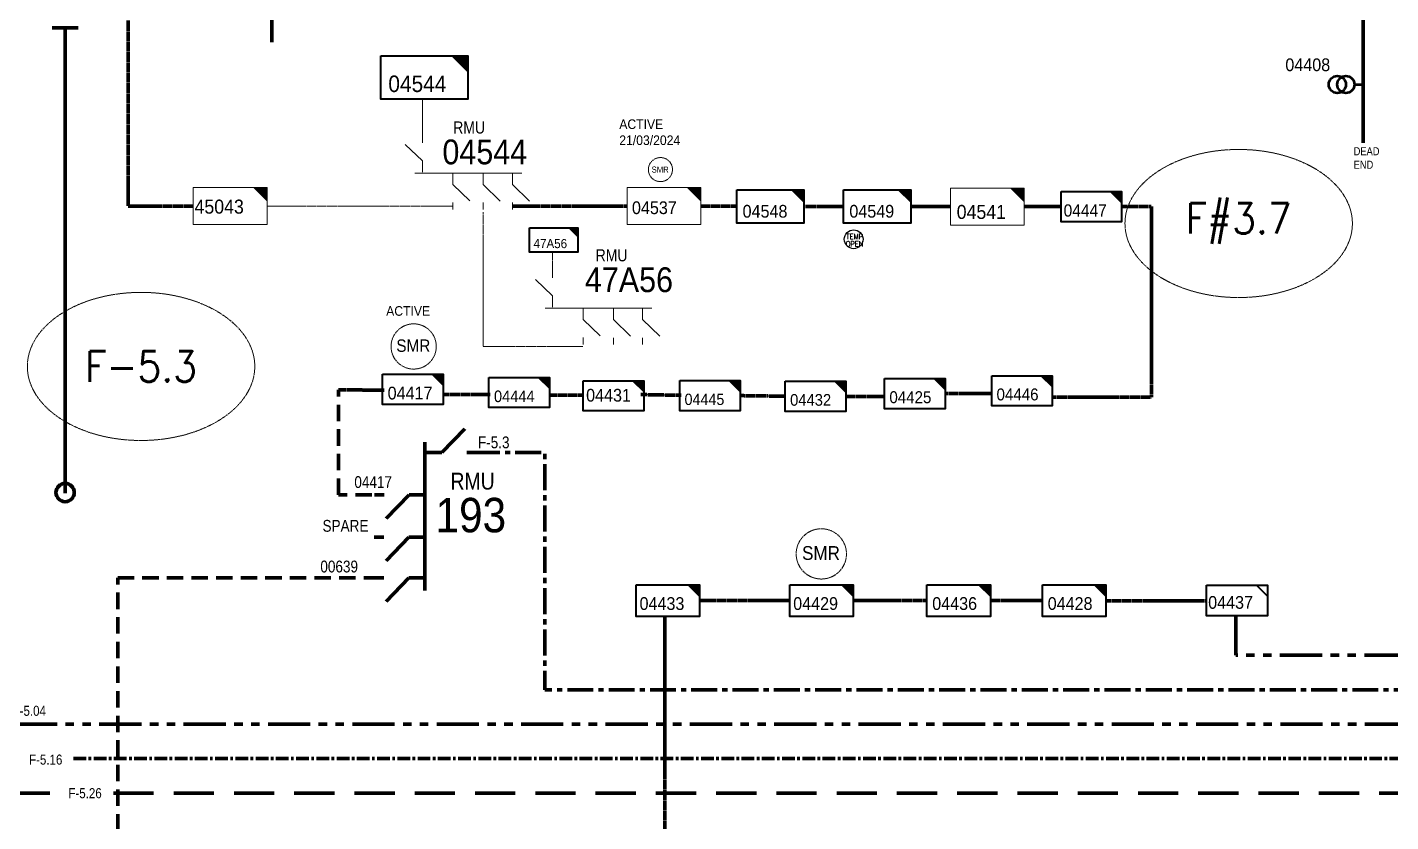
# Model space of a CAD drawing. Header units: metres. Extents: x 65984 to 144644, y -19036 to 23726.
# Drawn here: x 119463.8 to 119859.8, y 21146.1 to 21376.8 of the extents above; entities that cross this region are included whole.
import ezdxf
from ezdxf.enums import TextEntityAlignment as Align

# ---------------------------------------------------------------- set-up
doc = ezdxf.new("R2010")
doc.units = ezdxf.units.M
doc.header["$MEASUREMENT"] = 0
for name, pattern in [('( Center )', [2, 1.25, -0.25, 0.25, -0.25]), ('( Phantom )', [2.5, 1.25, -0.25, 0.25, -0.25, 0.25, -0.25]), ('DGN Style 3', [0.013877, 0, -0.013877]), ('HIDDEN2', [2381.25, 1587.5, -793.75])]:
    doc.linetypes.add(name, pattern=pattern)
doc.layers.get('0').update_dxf_attribs({"color": 95, "lineweight": 40})
for name, color, linetype, lineweight in [('d_eos', 111, 'Continuous', 40), ('d_eos no', 121, 'Continuous', 40), ('d_switch', 95, 'Continuous', 40), ('d_tf no', 6, 'Continuous', 40), ('d_tf_200', 1, 'Continuous', 40), ('d_ug cable', 95, 'Continuous', 40), ('d_ug main line', 95, 'Continuous', 40), ('FDR  1  05', 172, 'Continuous', 40), ('FDR  1  16', 234, 'Continuous', 40), ('FDR  5  12', 55, 'Continuous', 40), ('fedr no', 95, 'Continuous', 40), ('Level 37', 7, 'Continuous', 0), ('O H MAIN FEEDER', 4, 'Continuous', 100), ('SW N O', 114, 'Continuous', 30)]:
    doc.layers.add(name, color=color, linetype=linetype, lineweight=lineweight)
doc.styles.add('NASKHF', font='naskhf.shx', dxfattribs={"height": 8})
doc.styles.add('Style-Arial', font='arial.ttf')
doc.styles.add('Style-ENGINEERING', font='ENGINEERING.shx')
doc.styles.add('Style-msdefault', font='msdefault.shx')
doc.styles.add('Style-STANDARD', font='STANDARD.shx')

# ---------------------------------------------------------------- blocks, each defined once
blk = doc.blocks.new('TF_8')
at = {"color": 0, "linetype": 'ByBlock', "lineweight": -2}
blk.add_line((6.3, 4.95), (9.9, 1.35), dxfattribs=at)
blk.add_3dface([(-10.1, 4.95), (9.9, 4.95), (9.9, -5.05), (-10.1, -5.05)], dxfattribs=at)
blk = doc.blocks.new('exist.us-1000kva')
at = {"color": 0, "linetype": 'ByBlock', "lineweight": -2, "flags": 128}
blk.add_lwpolyline([(39.99, 12.92), (32.8, 20), (40, 20)], close=True, dxfattribs=at)
at = {"color": 0, "linetype": 'ByBlock', "lineweight": -2, "extrusion": (0, 0, -1)}
blk.add_solid([(-39.99, 12.92), (-32.8, 20), (-40, 20)], dxfattribs=at)
at = {"color": 0, "linetype": 'ByBlock', "lineweight": -2, "xscale": 2, "yscale": 2}
blk.add_blockref('TF_8', (20.2, 10.1), dxfattribs=at)
blk = doc.blocks.new('*U986')
at = {"layer": 'd_ug main line', "color": 112, "linetype": '( Phantom )', "lineweight": 158, "ltscale": 9.8, "flags": 128}
blk.add_lwpolyline([(-1019.66, -78.97), (-1019.66, -90.64), (422.6, -90.64)], dxfattribs=at)
blk = doc.blocks.new('TFU_55')
at = {"layer": 'd_tf_200', "color": 22, "linetype": 'Continuous', "lineweight": 53}
blk.add_line((0, 10), (0, 0), dxfattribs=at)
at = {"layer": 'd_tf_200', "color": 22, "linetype": 'Continuous', "lineweight": 53, "extrusion": (0, 0, -1)}
for centre in [(0, 30), (0, 20)]:
    blk.add_circle(centre, 10, dxfattribs=at)
blk = doc.blocks.new('*U3911')
at = {"layer": 'SW N O', "color": 3, "ltscale": 0.426762}
blk.add_circle((0, 0), 16.8, dxfattribs=at)
at = {"layer": 'SW N O', "color": 3, "insert": (1.7, -1.8), "char_height": 9.6, "attachment_point": 5, "line_spacing_factor": 0.812622, "style": 'Style-STANDARD'}
blk.add_mtext('TEMP\\POPEN', dxfattribs=at)
blk = doc.blocks.new('*U3946')
at = {"layer": 'd_eos', "color": 7, "linetype": 'Continuous', "lineweight": 13, "ltscale": 0.450414}
for p, q in [((6.88, 26.17), (16.47, 36.05)), ((-0.21, 30.49), (-0.21, -31.58)), ((0.32, 26.17), (6.88, 26.17)), ((17.38, 26.17), (21.37, 26.17)), ((-17.27, 8.43), (-21.26, 8.43)), ((-6.77, 8.42), (-16.36, -1.46)), ((-0.21, 8.43), (-6.77, 8.43)), ((-17.35, -9.24), (-21.34, -9.24)), ((-6.85, -9.24), (-16.44, -19.12)), ((-0.29, -9.24), (-6.85, -9.24)), ((-17.35, -26.21), (-21.34, -26.21)), ((-6.85, -26.21), (-16.44, -36.1)), ((-0.29, -26.21), (-6.85, -26.21))]:
    blk.add_line(p, q, dxfattribs=at)

msp = doc.modelspace()

# ---------------------------------------------------------------- linework, layer by layer
at = {"layer": 'd_eos', "color": 7, "linetype": 'Continuous', "lineweight": 211, "ltscale": 0.625574}
for p, q in [((119584.22, 21253.33), (119590.88, 21260.19)), ((119579.3, 21256.33), (119579.3, 21213.23)), ((119579.66, 21253.33), (119584.22, 21253.33)), ((119591.51, 21253.33), (119594.28, 21253.33)), ((119567.45, 21241.01), (119564.68, 21241.01)), ((119574.74, 21241.01), (119568.08, 21234.15)), ((119579.3, 21241.01), (119574.74, 21241.01)), ((119567.39, 21228.74), (119564.62, 21228.74)), ((119574.68, 21228.74), (119568.02, 21221.88)), ((119579.24, 21228.74), (119574.68, 21228.74)), ((119567.39, 21216.95), (119564.62, 21216.95)), ((119574.68, 21216.95), (119568.02, 21210.09)), ((119579.24, 21216.96), (119574.68, 21216.96))]:
    msp.add_line(p, q, dxfattribs=at)
at = {"layer": 'd_ug cable', "color": 1, "linetype": 'DGN Style 3', "lineweight": 100}
for p, q in [((119493.16, 21533.2), (119493.16, 21324.86)), ((119493.16, 21324.86), (119512.06, 21324.86)), ((119638.03, 21324.86), (119604.76, 21324.86)), ((119669.9, 21324.81), (119659.46, 21324.86)), ((119689.38, 21324.76), (119700.9, 21324.76)), ((119731.9, 21324.71), (119720.38, 21324.71)), ((119753.33, 21324.71), (119764.04, 21324.71)), ((119567.49, 21271.42), (119554.24, 21271.52)), ((119743.91, 21270.41), (119730.37, 21270.41)), ((119598.3, 21270.14), (119584.59, 21270.13)), ((119615.57, 21270), (119625.42, 21270)), ((119653.73, 21269.92), (119642.03, 21270.15)), ((119683.96, 21269.66), (119670.7, 21269.84)), ((119712.8, 21269.59), (119701.52, 21269.63))]:
    msp.add_line(p, q, dxfattribs=at)
at = {"layer": 'd_ug cable', "color": 1, "linetype": 'DGN Style 3', "lineweight": 13}
for p, q in [((119578.57, 21344.22), (119578.57, 21355.88)), ((119533.48, 21324.86), (119587.44, 21324.86)), ((119596.27, 21323.07), (119596.27, 21284.11)), ((119616.35, 21305.02), (119616.35, 21311.5)), ((119596.27, 21284.11), (119625.22, 21284.11))]:
    msp.add_line(p, q, dxfattribs=at)
at = {"layer": 'd_ug cable', "color": 112, "linetype": 'DGN Style 3', "lineweight": 100}
msp.add_line((119659.04, 21210.33), (119685.25, 21210.33), dxfattribs=at)
at = {"layer": 'd_ug cable', "color": 1, "linetype": 'DGN Style 3', "lineweight": 100, "flags": 128}
msp.add_lwpolyline([(119761.47, 21269.43), (119790.29, 21269.43), (119790.29, 21324.71), (119781.6, 21324.71)], dxfattribs=at)
at = {"layer": 'd_ug cable', "color": 1, "linetype": 'HIDDEN2', "lineweight": 158, "ltscale": 0.003}
for points in [[(119563.89, 21241.01), (119554.24, 21241.01), (119554.24, 21271.52)], [(119426.9, 21079.28), (119490.1, 21079.28), (119490.1, 21216.95), (119564.62, 21216.95)]]:
    msp.add_lwpolyline(points, dxfattribs=at)
at = {"layer": 'd_ug cable', "color": 112, "linetype": 'DGN Style 3', "lineweight": 100, "flags": 128}
for points in [[(119703.66, 21210.33), (119725.1, 21210.33)], [(119743.51, 21210.33), (119758.63, 21210.33)], [(119777.05, 21210.21), (119806.25, 21210.21)], [(119649, 21205.73), (119649, 21117.74)]]:
    msp.add_lwpolyline(points, dxfattribs=at)
at = {"layer": 'd_ug cable', "color": 2, "linetype": 'DGN Style 3', "lineweight": 13}
msp.add_circle((119647.71, 21335.46), 3.5, dxfattribs=at)
at = {"layer": 'd_ug cable', "color": 1, "linetype": 'DGN Style 3', "lineweight": 13}
for centre, radius in [((119576.05, 21284.11), 6.57), ((119694.43, 21223.88), 7.3)]:
    msp.add_circle(centre, radius, dxfattribs=at)
at = {"layer": 'd_ug main line', "color": 234, "linetype": '( Phantom )', "lineweight": 158, "ltscale": 9.8}
msp.add_line((121261, 21174.44), (119380.39, 21174.44), dxfattribs=at)
at = {"layer": 'd_ug main line', "color": 135, "linetype": 'HIDDEN2', "lineweight": 140, "ltscale": 0.00735}
for points in [[(119488.87, 21154.44), (120241.88, 21154.44), (120241.88, 21245)], [(119441.26, 21027.53), (119441.26, 21154.44), (119474.34, 21154.44)]]:
    msp.add_lwpolyline(points, dxfattribs=at)
at = {"layer": 'd_ug main line', "color": 231, "linetype": '( Center )', "lineweight": 158, "ltscale": 2.94, "flags": 128}
msp.add_lwpolyline([(119477.25, 21164.44), (121249.94, 21164.44)], dxfattribs=at)
at = {"layer": 'FDR  1  16', "color": 1, "linetype": '( Center )', "lineweight": 140, "ltscale": 6, "flags": 128}
msp.add_lwpolyline([(119593.57, 21253.33), (119614.17, 21253.33), (119614.17, 21184.44), (121248.88, 21184.44)], dxfattribs=at)
at = {"layer": 'fedr no', "color": 82, "linetype": 'DGN Style 3', "lineweight": 13, "true_color": 0x1dc70e}
for centre in [(119815.63, 21319.81), (119496.89, 21278.31)]:
    msp.add_ellipse(centre, major_axis=(33.02, 0), ratio=0.651175, dxfattribs=at)
at = {"layer": 'O H MAIN FEEDER', "color": 1, "lineweight": 211, "ltscale": 0.488306}
for p, q in [((119534.84, 21372.47), (119534.84, 21488.54)), ((119474.84, 21317.25), (119474.84, 21376.64)), ((119474.84, 21241.54), (119474.84, 21317.25))]:
    msp.add_line(p, q, dxfattribs=at)
at = {"layer": 'O H MAIN FEEDER', "color": 1, "lineweight": 211, "ltscale": 30}
msp.add_line((119478.63, 21376.64), (119471.06, 21376.64), dxfattribs=at)
at = {"layer": 'O H MAIN FEEDER', "color": 22, "lineweight": 211, "ltscale": 0.000258801, "flags": 128}
msp.add_lwpolyline([(119851.78, 21552.54), (119851.78, 21343.2)], dxfattribs=at)
at = {"layer": 'O H MAIN FEEDER', "color": 1, "lineweight": 211, "ltscale": 0.488306}
msp.add_circle((119474.84, 21241.7), 2.66, dxfattribs=at)

# ---------------------------------------------------------------- block references
at = {"layer": 'd_eos', "color": 7, "linetype": 'Continuous', "lineweight": 13, "ltscale": 0.450414, "xscale": 0.5, "yscale": 0.5, "zscale": 0.5, "rotation": 90}
for p in [(119591.65, 21334.54), (119629.44, 21295.33)]:
    msp.add_blockref('*U3946', p, dxfattribs=at)
at = {"layer": 'd_tf_200', "color": 22, "linetype": 'Continuous', "lineweight": 53, "extrusion": (0, 0, -1), "xscale": 0.25, "yscale": 0.25, "zscale": 0.25, "rotation": 269.9999999999999}
msp.add_blockref('TFU_55', (-119851.76, 21360.17), dxfattribs=at)
at = {"layer": 'FDR  1  05', "color": 1, "linetype": 'Continuous', "lineweight": 40, "rotation": 359.9999999999999}
for p, xscale, yscale, zscale in [((119566.53, 21355.88), 0.631056692751323, 0.631056692751323, 0.5530838975869163), ((119669.9, 21319.89), 0.4869264604562678, 0.4869264604562678, 0.4267622666565712), ((119700.9, 21319.89), 0.4869264604562678, 0.4869264604562678, 0.4267622666565712), ((119764.04, 21320.32), 0.4390946295628754, 0.4390946295628754, 0.4267622666565712), ((119609.66, 21311.5), 0.3505870515285128, 0.3505870515285128, 0.3072688319927313), ((119567.03, 21267.28), 0.4390946295628754, 0.4390946295628754, 0.4267622666565712), ((119597.91, 21266.35), 0.4390946295628754, 0.4390946295628754, 0.4267622666565712), ((119625.28, 21265.39), 0.4390946295628754, 0.4390946295628754, 0.4267622666565712), ((119653.31, 21265.4), 0.4390946295628754, 0.4390946295628754, 0.4267622666565712), ((119712.8, 21266.02), 0.4390946295628754, 0.4390946295628754, 0.4267622666565712), ((119743.91, 21266.83), 0.4390946295628754, 0.4390946295628754, 0.4267622666565712), ((119683.96, 21265.24), 0.4390946295628754, 0.4390946295628754, 0.4267622666565712)]:
    msp.add_blockref('exist.us-1000kva', p, dxfattribs=dict(at, xscale=xscale, yscale=yscale, zscale=zscale))
at = {"layer": 'FDR  1  05', "color": 1, "linetype": 'Continuous', "lineweight": 13, "xscale": 0.5356191065018946, "yscale": 0.5356191065018946, "zscale": 0.4694384933222284, "rotation": 359.9999999999999}
for p in [(119512.06, 21319.51), (119731.9, 21319.35)]:
    msp.add_blockref('exist.us-1000kva', p, dxfattribs=at)
at = {"layer": 'FDR  1  05', "color": 2, "linetype": 'Continuous', "lineweight": 13, "xscale": 0.5356191065018946, "yscale": 0.5356191065018946, "zscale": 0.4694384933222284, "rotation": 359.9999999999999}
msp.add_blockref('exist.us-1000kva', (119638.03, 21319.51), dxfattribs=at)
at = {"layer": 'FDR  1  05', "color": 112, "linetype": 'Continuous', "lineweight": 40, "zscale": 0.4267622666565712, "rotation": 359.9999999999999}
for name, p, xscale, yscale in [('exist.us-1000kva', (119640.63, 21205.73), 0.460366521137592, 0.460366521137592), ('exist.us-1000kva', (119725.1, 21205.73), 0.460366521137592, 0.460366521137592), ('exist.us-1000kva', (119758.63, 21205.73), 0.460366521137592, 0.460366521137592), ('TF_8', (119815.23, 21210.42), 0.8890917303526681, 0.8890917303526681)]:
    msp.add_blockref(name, p, dxfattribs=dict(at, xscale=xscale, yscale=yscale))
at = {"layer": 'FDR  1  05', "color": 2, "linetype": 'Continuous', "lineweight": 40, "xscale": 0.460366521137592, "yscale": 0.460366521137592, "zscale": 0.4267622666565712, "rotation": 359.9999999999999}
msp.add_blockref('exist.us-1000kva', (119685.25, 21205.73), dxfattribs=at)
at = {"layer": 'FDR  5  12', "color": 112, "linetype": '( Phantom )', "lineweight": 158, "ltscale": 9.8}
msp.add_blockref('*U986', (120834.45, 21285.08), dxfattribs=at)
at = {"layer": 'SW N O', "color": 3, "xscale": 0.1624299122359939, "yscale": 0.1624299122359939, "zscale": 0.1624299122359939}
msp.add_blockref('*U3911', (119703.82, 21315.23), dxfattribs=at)

# ---------------------------------------------------------------- texts
at = {"layer": 'd_eos no', "color": 7, "linetype": 'Continuous', "lineweight": 13, "style": 'Style-Arial', "width": 0.88}
for s, p in [('04544', (119584.4, 21344.19)), ('47A56', (119625.77, 21307.09))]:
    msp.add_text(s, height=7.2, dxfattribs=at).set_placement(p, align=Align.TOP_LEFT)
at = {"layer": 'd_eos no', "color": 7, "linetype": 'Continuous', "lineweight": 140, "style": 'Style-Arial', "width": 0.88}
msp.add_text('193', height=10, dxfattribs=at).set_placement((119582.39, 21240.15), align=Align.TOP_LEFT)
at = {"layer": 'd_switch', "color": 1, "linetype": 'Continuous', "lineweight": 30, "style": 'Style-ENGINEERING', "width": 0.857143}
for s, p in [('F-5.3', (119594.71, 21257.98)), ('04417', (119558.82, 21246.45)), ('SPARE', (119549.58, 21233.75)), ('00639', (119548.95, 21221.93))]:
    msp.add_text(s, height=3.43, rotation=0.0004, dxfattribs=at).set_placement(p, align=Align.TOP_LEFT)
at = {"layer": 'd_switch', "color": 234, "linetype": 'Continuous', "lineweight": 13, "style": 'Style-msdefault', "width": 0.857143}
msp.add_text('F-5.04', height=2.92, dxfattribs=at).set_placement((119459.58, 21179.79), align=Align.TOP_LEFT)
at = {"layer": 'd_switch', "color": 231, "linetype": 'Continuous', "lineweight": 30, "style": 'Style-msdefault', "width": 0.857143}
msp.add_text('F-5.16', height=2.92, dxfattribs=at).set_placement((119464.36, 21165.62), align=Align.TOP_LEFT)
at = {"layer": 'd_switch', "color": 135, "linetype": 'Continuous', "lineweight": 30, "style": 'Style-msdefault', "width": 0.857143}
msp.add_text('F-5.26', height=2.92, dxfattribs=at).set_placement((119475.79, 21155.87), align=Align.TOP_LEFT)
at = {"layer": 'd_switch', "color": 220, "linetype": 'Continuous', "lineweight": 30, "ltscale": 0.81, "insert": (119849.03, 21341.96), "char_height": 2.3489, "attachment_point": 1, "style": 'NASKHF'}
msp.add_mtext('\\FENGINEERING;\\H1x;\\W0.857143;DEAD\\PEND', dxfattribs=at)
at = {"layer": 'd_tf no', "color": 22, "linetype": 'Continuous', "lineweight": 40, "style": 'Style-msdefault', "width": 0.945946}
msp.add_text('04408', height=3.7, dxfattribs=at).set_placement((119829.18, 21367.74), align=Align.TOP_LEFT)
at = {"layer": 'd_tf no', "color": 1, "linetype": 'Continuous', "lineweight": 40, "style": 'Style-msdefault', "width": 0.945946}
for s, height, p in [('04544', 4.795, (119568.69, 21362.77)), ('SMR', 1.77, (119645.14, 21336.35)), ('04548', 3.7, (119671.57, 21325.21)), ('04549', 3.7, (119702.57, 21325.21)), ('04447', 3.561, (119764.79, 21325.37)), ('47A56', 2.664, (119610.86, 21315.32)), ('04417', 3.7, (119568.49, 21272.42)), ('04444', 3.353, (119599.37, 21271.31)), ('04431', 3.7, (119626.13, 21271.8)), ('04445', 3.285, (119654.71, 21270.4)), ('04432', 3.39, (119685.36, 21270.29)), ('04425', 3.466, (119714.2, 21271.11)), ('04446', 3.468, (119745.31, 21271.92))]:
    msp.add_text(s, height=height, dxfattribs=at).set_placement(p, align=Align.TOP_LEFT)
at = {"layer": 'd_tf no', "color": 1, "linetype": 'Continuous', "lineweight": 13, "style": 'Style-msdefault', "width": 0.945946}
for s, p in [('45043', (119512.41, 21326.74)), ('04541', (119733.74, 21325.2))]:
    msp.add_text(s, height=4.07, dxfattribs=at).set_placement(p, align=Align.TOP_LEFT)
at = {"layer": 'd_tf no', "color": 121, "linetype": 'Continuous', "lineweight": 40, "style": 'Style-msdefault', "width": 0.945946}
msp.add_text('04537', height=3.7, dxfattribs=at).set_placement((119639.44, 21326.24), align=Align.TOP_LEFT)
at = {"layer": 'd_tf no', "color": 112, "linetype": 'Continuous', "lineweight": 40, "style": 'Style-msdefault', "width": 0.945946}
for s, p in [('04433', (119641.64, 21211.32)), ('04436', (119726.64, 21211.32)), ('04428', (119760.17, 21211.32)), ('04437', (119806.77, 21211.65))]:
    msp.add_text(s, height=3.7, dxfattribs=at).set_placement(p, align=Align.TOP_LEFT)
at = {"layer": 'd_tf no', "color": 2, "linetype": 'Continuous', "lineweight": 40, "style": 'Style-msdefault', "width": 0.945946}
msp.add_text('04429', height=3.7, dxfattribs=at).set_placement((119686.26, 21211.32), align=Align.TOP_LEFT)
at = {"layer": 'd_tf no', "color": 121, "linetype": 'Continuous', "lineweight": 40, "char_height": 2.7945, "attachment_point": 1, "style": 'NASKHF'}
for s, insert in [('\\Fmsdefault;\\H1x;\\W0.945946;ACTIVE\\P21/03/2024', (119635.76, 21350.04)), ('\\Fmsdefault;\\H1x;\\W0.945946;ACTIVE\\P', (119568.06, 21295.81))]:
    msp.add_mtext(s, dxfattribs=dict(at, insert=insert))
at = {"layer": 'd_tf no', "color": 2, "lineweight": 13, "attachment_point": 1, "style": 'NASKHF'}
for insert, char_height in [((119571.01, 21286.15), 3.5954), ((119688.84, 21226.14), 3.9949)]:
    msp.add_mtext('\\Fmsdefault;\\H1x;\\W0.925;SMR\\P', dxfattribs=dict(at, insert=insert, char_height=char_height))
at = {"layer": 'fedr no', "color": 6, "linetype": 'Continuous', "lineweight": 40, "char_height": 8.852, "attachment_point": 5, "style": 'Style-STANDARD'}
for s, insert in [('F#3.7', (119815.63, 21319.81)), ('F-5.3', (119496.89, 21278.31))]:
    msp.add_mtext(s, dxfattribs=dict(at, insert=insert))
at = {"layer": 'Level 37', "color": 7, "linetype": 'Continuous', "lineweight": 13, "char_height": 3.528, "width": 28.2038, "attachment_point": 3, "rotation": 0.0004, "style": 'NASKHF'}
for insert in [(119596.78, 21349.45), (119638.14, 21312.35)]:
    msp.add_mtext('^I\\Fmsdefault;\\H1x;\\W0.86;RMU', dxfattribs=dict(at, insert=insert))
at = {"layer": 'Level 37', "color": 7, "linetype": 'Continuous', "lineweight": 100, "insert": (119599.57, 21247.46), "char_height": 4.9, "width": 39.172, "attachment_point": 3, "rotation": 0.0004, "style": 'NASKHF'}
msp.add_mtext('^I\\Fmsdefault;\\H1x;\\W0.86;RMU', dxfattribs=at)

doc.saveas('drawing.dxf')
